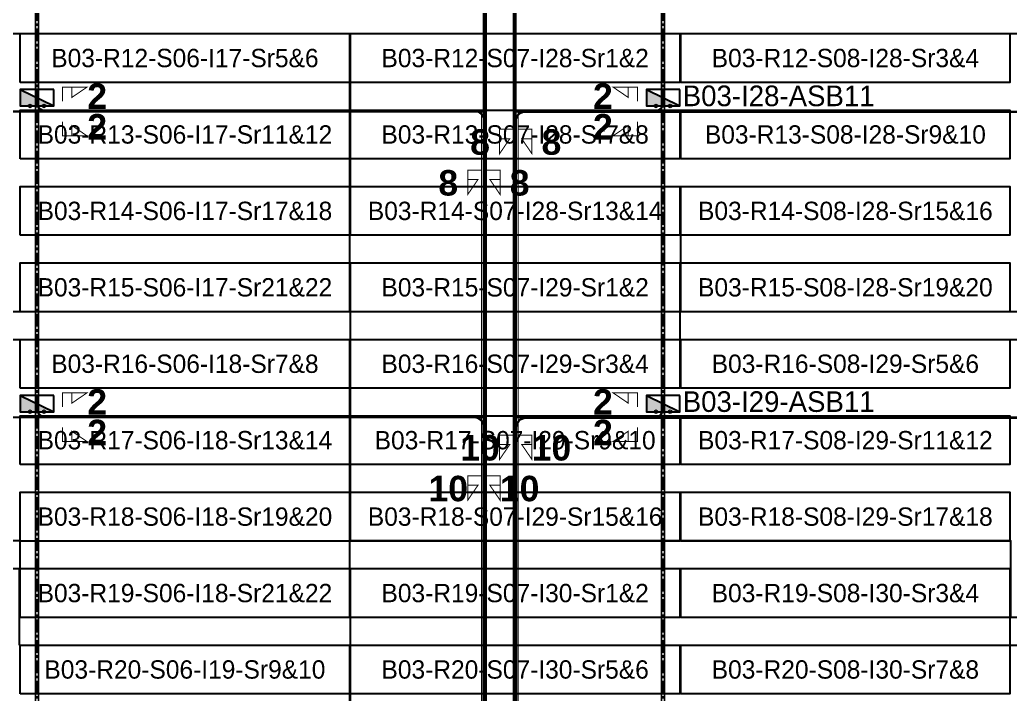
# Model space of a CAD drawing. Header units: metres. Extents: x 530404 to 530792, y 2675352 to 2675672.
# Drawn here: x 530565.4 to 530662.6, y 2675524.3 to 2675590.4 of the extents above; entities that cross this region are included whole.
import ezdxf
from ezdxf.enums import TextEntityAlignment as Align

# ---------------------------------------------------------------- set-up
doc = ezdxf.new("R2010")
doc.units = ezdxf.units.M
doc.linetypes.add('CENTER', pattern=[2, 1.25, -0.25, 0.25, -0.25])
for name, color, linetype in [('DC Trench BL-03', 40, 'Continuous'), ('E-Inverter Grouping', 2, 'Continuous'), ('Inverter Block-03', 7, 'Continuous'), ('LT Cable(AG) INV to LT Panel BL-03', 2, 'Continuous'), ('Messenger Wire Block-03 (Master Path)', 30, 'Continuous'), ('Messenger Wire Block-03 (MW Path)', 191, 'Continuous'), ('MMS Table Block-03', 8, 'Continuous'), ('Plan Line - DC BL-03', 40, 'Continuous'), ('Section Marking BL-03', 2, 'Continuous')]:
    doc.layers.add(name, color=color, linetype=linetype)
doc.layers.add('PILE', color=1, linetype='Continuous', lineweight=15)
doc.styles.add('BoldTextStyle', font='arialbd.ttf')
doc.styles.get("Standard").update_dxf_attribs({"font": 'Adani Regular.ttf'})

# ---------------------------------------------------------------- blocks, each defined once
blk = doc.blocks.new('MMS Table (32.292 x 4.788)')
at = {"color": 0}
blk.add_lwpolyline([(0, -0.002), (0, 4.786), (32.292, 4.786), (32.292, -0.002)], close=True, dxfattribs=at)
at = {"color": 7}
blk.add_attdef('ID1', text='', height=1.8, dxfattribs=at).set_placement((16.146, 2.392), align=Align.MIDDLE_CENTER)
blk = doc.blocks.new('Inverter Block')
h = blk.add_hatch(color=0)
h.dxf.hatch_style = 1
h.paths.add_polyline_path([(-1.456, 2.269), (-1.456, 0.846), (1.456, 0.846)])
at = {"color": 0}
blk.add_lwpolyline([(1.456, 2.269), (-1.456, 2.269), (-1.456, 0.846), (1.456, 0.846)], close=True, dxfattribs=at)
blk.add_lwpolyline([(-1.456, 2.269), (1.456, 0.846)], dxfattribs=at)
at = {"layer": 'PILE'}
for centre in [(-0.613, 0.846), (0.613, 0.846)]:
    blk.add_circle(centre, 0.156, dxfattribs=at)
at = {"color": 7}
blk.add_attdef('ID', (-1.456, 3.006), '', height=1.8, dxfattribs=at)

msp = doc.modelspace()

# ---------------------------------------------------------------- linework, layer by layer
at = {"layer": 'DC Trench BL-03', "color": 40, "const_width": 0.15}
for points in [[(530567.279, 2675671.575), (530566.979, 2675671.575), (530566.979, 2675509.291), (530567.279, 2675509.291)], [(530628.686, 2675671.575), (530628.386, 2675671.575), (530628.386, 2675509.291), (530628.686, 2675509.291)]]:
    msp.add_lwpolyline(points, close=True, dxfattribs=at)
at = {"layer": 'E-Inverter Grouping'}
for points in [[(530597.783, 2675561.791), (530533.099, 2675561.791), (530533.099, 2675569.291), (530500.707, 2675569.291), (530500.707, 2675589.075), (530597.783, 2675589.075)], [(530694.959, 2675561.791), (530630.275, 2675561.791), (530630.275, 2675569.291), (530597.883, 2675569.291), (530597.883, 2675589.075), (530694.959, 2675589.075)], [(530597.783, 2675531.791), (530565.491, 2675531.791), (530565.491, 2675539.291), (530500.707, 2675539.291), (530500.707, 2675566.575), (530532.999, 2675566.575), (530532.999, 2675559.075), (530597.783, 2675559.075)], [(530694.959, 2675531.791), (530662.667, 2675531.791), (530662.667, 2675539.291), (530597.883, 2675539.291), (530597.883, 2675566.575), (530630.175, 2675566.575), (530630.175, 2675559.075), (530694.959, 2675559.075)], [(530565.391, 2675529.075), (530597.783, 2675529.075), (530597.783, 2675509.291), (530500.707, 2675509.291), (530500.707, 2675536.575), (530565.391, 2675536.575)], [(530662.567, 2675529.075), (530694.959, 2675529.075), (530694.959, 2675509.291), (530597.883, 2675509.291), (530597.883, 2675536.575), (530662.567, 2675536.575)]]:
    msp.add_lwpolyline(points, close=True, dxfattribs=at)
at = {"layer": 'LT Cable(AG) INV to LT Panel BL-03'}
for points in [[(530620.932, 2675494.287), (530620.19, 2675494.287, -0.179723), (530619.603, 2675494.506), (530618.26, 2675495.662, 0.103275), (530617.9, 2675495.738), (530612.192, 2675495.738, -0.414214), (530611.292, 2675496.638), (530611.292, 2675507.856, 0.040635), (530611.28, 2675508.002), (530611.141, 2675508.849, -0.040635), (530611.129, 2675508.995), (530611.129, 2675663.2, 0.414214), (530610.229, 2675664.1), (530470.854, 2675664.1, -0.414214), (530469.954, 2675665), (530469.954, 2675665.19)], [(530620.932, 2675494.312), (530620.198, 2675494.312, -0.179546), (530619.61, 2675494.53), (530618.266, 2675495.687, 0.103275), (530617.906, 2675495.763), (530612.217, 2675495.763, -0.414214), (530611.317, 2675496.663), (530611.317, 2675507.858, 0.040635), (530611.305, 2675508.004), (530611.166, 2675508.851, -0.040635), (530611.154, 2675508.997), (530611.154, 2675663.225, 0.414214), (530610.254, 2675664.125), (530568.03, 2675664.125, -0.414214), (530567.13, 2675665.025), (530567.13, 2675665.19)], [(530620.732, 2675494.229), (530621.245, 2675495.58, 0.090974), (530621.304, 2675495.9), (530621.304, 2675498.767, 0.214019), (530621.002, 2675499.44), (530614.288, 2675505.417, -0.214019), (530613.987, 2675506.09), (530613.987, 2675507.891, 0.011918), (530613.986, 2675507.934), (530613.94, 2675508.883, -0.011918), (530613.939, 2675508.926), (530613.939, 2675663.187, -0.414214), (530614.839, 2675664.087), (530627.637, 2675664.087, 0.414214), (530628.537, 2675664.987), (530628.537, 2675665.19)], [(530620.756, 2675494.22), (530621.27, 2675495.576, 0.090974), (530621.329, 2675495.895), (530621.329, 2675498.779, 0.214019), (530621.027, 2675499.451), (530614.313, 2675505.429, -0.214019), (530614.012, 2675506.101), (530614.012, 2675507.892, 0.011918), (530614.011, 2675507.935), (530613.965, 2675508.884, -0.011918), (530613.964, 2675508.927), (530613.964, 2675663.162, -0.414214), (530614.864, 2675664.062), (530724.813, 2675664.062, 0.414214), (530725.713, 2675664.962), (530725.713, 2675665.19)], [(530622.923, 2675494.237), (530620.176, 2675494.237, -0.180079), (530619.588, 2675494.456), (530618.25, 2675495.612, 0.103275), (530617.89, 2675495.688), (530612.142, 2675495.688, -0.414214), (530611.242, 2675496.588), (530611.242, 2675507.852, 0.040635), (530611.23, 2675507.998), (530611.091, 2675508.845, -0.040635), (530611.079, 2675508.991), (530611.079, 2675633.15, 0.414214), (530610.179, 2675634.05), (530470.854, 2675634.05, -0.414214), (530469.954, 2675634.95), (530469.954, 2675635.19)], [(530622.923, 2675494.262), (530620.183, 2675494.262, -0.1799), (530619.595, 2675494.481), (530618.255, 2675495.637, 0.103275), (530617.895, 2675495.713), (530612.167, 2675495.713, -0.414214), (530611.267, 2675496.613), (530611.267, 2675507.854, 0.040635), (530611.255, 2675508), (530611.116, 2675508.847, -0.040635), (530611.104, 2675508.993), (530611.104, 2675633.175, 0.414214), (530610.204, 2675634.075), (530568.03, 2675634.075, -0.414214), (530567.13, 2675634.975), (530567.13, 2675635.19)], [(530622.923, 2675494.187), (530620.162, 2675494.187, -0.180438), (530619.573, 2675494.407), (530618.24, 2675495.562, 0.103275), (530617.879, 2675495.638), (530612.092, 2675495.638, -0.414214), (530611.192, 2675496.538), (530611.192, 2675507.848, 0.040635), (530611.18, 2675507.994), (530611.041, 2675508.841, -0.040635), (530611.029, 2675508.987), (530611.029, 2675603.1, 0.414214), (530610.129, 2675604), (530470.854, 2675604, -0.414214), (530469.954, 2675604.9), (530469.954, 2675605.19)], [(530622.923, 2675494.212), (530620.169, 2675494.212, -0.180258), (530619.58, 2675494.432), (530618.245, 2675495.587, 0.103275), (530617.885, 2675495.663), (530612.117, 2675495.663, -0.414214), (530611.217, 2675496.563), (530611.217, 2675507.85, 0.040635), (530611.205, 2675507.996), (530611.066, 2675508.843, -0.040635), (530611.054, 2675508.989), (530611.054, 2675603.125, 0.414214), (530610.154, 2675604.025), (530568.03, 2675604.025, -0.414214), (530567.13, 2675604.925), (530567.13, 2675605.19)], [(530625.08, 2675494.137), (530620.148, 2675494.137, -0.180801), (530619.557, 2675494.358), (530618.229, 2675495.512, 0.103275), (530617.869, 2675495.588), (530612.042, 2675495.588, -0.414214), (530611.142, 2675496.488), (530611.142, 2675507.844, 0.040635), (530611.13, 2675507.99), (530610.991, 2675508.837, -0.040635), (530610.979, 2675508.983), (530610.979, 2675580.55, 0.414214), (530610.079, 2675581.45), (530470.854, 2675581.45, -0.414214), (530469.954, 2675582.35), (530469.954, 2675582.69)], [(530625.08, 2675494.162), (530620.155, 2675494.162, -0.180619), (530619.565, 2675494.383), (530618.234, 2675495.537, 0.103275), (530617.874, 2675495.613), (530612.067, 2675495.613, -0.414214), (530611.167, 2675496.513), (530611.167, 2675507.846, 0.040635), (530611.155, 2675507.992), (530611.016, 2675508.839, -0.040635), (530611.004, 2675508.985), (530611.004, 2675580.575, 0.414214), (530610.104, 2675581.475), (530568.03, 2675581.475, -0.414214), (530567.13, 2675582.375), (530567.13, 2675582.69)], [(530625.08, 2675494.087), (530620.134, 2675494.087, -0.181167), (530619.542, 2675494.309), (530618.219, 2675495.462, 0.103275), (530617.859, 2675495.538), (530611.992, 2675495.538, -0.414214), (530611.092, 2675496.438), (530611.092, 2675507.84, 0.040635), (530611.08, 2675507.985), (530610.941, 2675508.833, -0.040635), (530610.929, 2675508.979), (530610.929, 2675550.5, 0.414214), (530610.029, 2675551.4), (530470.854, 2675551.4, -0.414214), (530469.954, 2675552.3), (530469.954, 2675552.69)], [(530625.08, 2675494.112), (530620.141, 2675494.112, -0.180983), (530619.55, 2675494.333), (530618.224, 2675495.487, 0.103275), (530617.864, 2675495.563), (530612.017, 2675495.563, -0.414214), (530611.117, 2675496.463), (530611.117, 2675507.842, 0.040635), (530611.105, 2675507.987), (530610.966, 2675508.835, -0.040635), (530610.954, 2675508.981), (530610.954, 2675550.525, 0.414214), (530610.054, 2675551.425), (530568.03, 2675551.425, -0.414214), (530567.13, 2675552.325), (530567.13, 2675552.69)]]:
    msp.add_lwpolyline(points, format="xyb", dxfattribs=at)
at = {"layer": 'LT Cable(AG) INV to LT Panel BL-03', "color": 5}
for points in [[(530621.954, 2675494.708, -0.317911), (530621.354, 2675495.557), (530621.354, 2675498.79, 0.214019), (530621.052, 2675499.462), (530614.338, 2675505.44, -0.214019), (530614.037, 2675506.112), (530614.037, 2675507.892, 0.011918), (530614.036, 2675507.935), (530613.99, 2675508.884, -0.011918), (530613.989, 2675508.927), (530613.989, 2675633.137, -0.414214), (530614.889, 2675634.037), (530627.637, 2675634.037, 0.414214), (530628.537, 2675634.937), (530628.537, 2675635.19)], [(530621.954, 2675494.743, -0.309777), (530621.379, 2675495.582), (530621.379, 2675498.801, 0.214019), (530621.077, 2675499.473), (530614.363, 2675505.451, -0.214019), (530614.062, 2675506.123), (530614.062, 2675507.893, 0.011918), (530614.061, 2675507.936), (530614.015, 2675508.885, -0.011918), (530614.014, 2675508.928), (530614.014, 2675633.112, -0.414214), (530614.914, 2675634.012), (530724.813, 2675634.012, 0.414214), (530725.713, 2675634.912), (530725.713, 2675635.19)], [(530621.954, 2675494.778, -0.301586), (530621.404, 2675495.607), (530621.404, 2675498.812, 0.214019), (530621.102, 2675499.484), (530614.388, 2675505.462, -0.214019), (530614.087, 2675506.135), (530614.087, 2675507.894, 0.011918), (530614.086, 2675507.936), (530614.04, 2675508.886, -0.011918), (530614.039, 2675508.929), (530614.039, 2675603.087, -0.414214), (530614.939, 2675603.987), (530627.637, 2675603.987, 0.414214), (530628.537, 2675604.887), (530628.537, 2675605.19)], [(530621.954, 2675494.814, -0.293328), (530621.429, 2675495.632), (530621.429, 2675498.823, 0.214019), (530621.127, 2675499.496), (530614.413, 2675505.474, -0.214019), (530614.112, 2675506.146), (530614.112, 2675507.894, 0.011918), (530614.111, 2675507.937), (530614.065, 2675508.886, -0.011918), (530614.064, 2675508.929), (530614.064, 2675603.062, -0.414214), (530614.964, 2675603.962), (530724.813, 2675603.962, 0.414214), (530725.713, 2675604.862), (530725.713, 2675605.19)], [(530624.023, 2675494.757), (530622.354, 2675494.757, -0.414214), (530621.454, 2675495.657), (530621.454, 2675498.835, 0.214019), (530621.152, 2675499.507), (530614.438, 2675505.485, -0.214019), (530614.137, 2675506.157), (530614.137, 2675507.895, 0.011918), (530614.136, 2675507.938), (530614.09, 2675508.887, -0.011918), (530614.089, 2675508.93), (530614.089, 2675580.537, -0.414214), (530614.989, 2675581.437), (530627.637, 2675581.437, 0.414214), (530628.537, 2675582.337), (530628.537, 2675582.69)], [(530624.023, 2675494.782), (530622.379, 2675494.782, -0.414214), (530621.479, 2675495.682), (530621.479, 2675498.846, 0.214019), (530621.177, 2675499.518), (530614.463, 2675505.496, -0.214019), (530614.162, 2675506.168), (530614.162, 2675507.895, 0.011918), (530614.161, 2675507.938), (530614.115, 2675508.887, -0.011918), (530614.114, 2675508.93), (530614.114, 2675580.512, -0.414214), (530615.014, 2675581.412), (530724.813, 2675581.412, 0.414214), (530725.713, 2675582.312), (530725.713, 2675582.69)], [(530624.023, 2675494.807), (530622.404, 2675494.807, -0.414214), (530621.504, 2675495.707), (530621.504, 2675498.857, 0.214019), (530621.202, 2675499.529), (530614.488, 2675505.507, -0.214019), (530614.187, 2675506.179), (530614.187, 2675507.896, 0.011918), (530614.186, 2675507.939), (530614.14, 2675508.888, -0.011918), (530614.139, 2675508.931), (530614.139, 2675550.487, -0.414214), (530615.039, 2675551.387), (530627.637, 2675551.387, 0.414214), (530628.537, 2675552.287), (530628.537, 2675552.69)], [(530624.023, 2675494.832), (530622.429, 2675494.832, -0.414214), (530621.529, 2675495.732), (530621.529, 2675498.868, 0.214019), (530621.227, 2675499.541), (530614.513, 2675505.518, -0.214019), (530614.212, 2675506.191), (530614.212, 2675507.897, 0.011918), (530614.211, 2675507.939), (530614.165, 2675508.889, -0.011918), (530614.164, 2675508.932), (530614.164, 2675550.462, -0.414214), (530615.064, 2675551.362), (530724.813, 2675551.362, 0.414214), (530725.713, 2675552.262), (530725.713, 2675552.69)]]:
    msp.add_lwpolyline(points, format="xyb", dxfattribs=at)
at = {"layer": 'Messenger Wire Block-03 (Master Path)'}
for points in [[(530610.967, 2675508.908), (530610.967, 2675663.939)], [(530614.089, 2675508.908), (530614.089, 2675663.937)], [(530468.315, 2675581.437), (530610.967, 2675581.437)], [(530614.089, 2675581.437), (530727.351, 2675581.437)], [(530468.315, 2675551.437), (530610.967, 2675551.437)], [(530614.089, 2675551.437), (530727.351, 2675551.437)]]:
    msp.add_lwpolyline(points, dxfattribs=at)
at = {"layer": 'Messenger Wire Block-03 (MW Path)', "const_width": 0.1}
for points in [[(530611.217, 2675508.908), (530611.217, 2675663.939)], [(530613.839, 2675508.908), (530613.839, 2675663.937)], [(530468.315, 2675581.437), (530610.967, 2675581.437)], [(530610.717, 2675508.908), (530610.717, 2675581.437)], [(530614.089, 2675581.437), (530727.351, 2675581.437)], [(530614.339, 2675508.908), (530614.339, 2675581.437)], [(530468.315, 2675551.437), (530610.967, 2675551.437)], [(530614.089, 2675551.437), (530727.351, 2675551.437)]]:
    msp.add_lwpolyline(points, dxfattribs=at)
at = {"layer": 'Plan Line - DC BL-03', "color": 6, "linetype": 'CENTER'}
for points in [[(530567.13, 2675671.575), (530567.13, 2675509.291)], [(530628.537, 2675671.575), (530628.537, 2675509.291)]]:
    msp.add_lwpolyline(points, dxfattribs=at)
at = {"layer": 'Section Marking BL-03', "color": 94, "lineweight": 35, "true_color": 0x00a500, "const_width": 0.1}
for points in [[(530569.63, 2675582.437), (530569.63, 2675583.827), (530572.03, 2675583.827), (530570.55, 2675582.817), (530570.55, 2675583.827)], [(530626.037, 2675582.437), (530626.037, 2675583.827), (530623.637, 2675583.827), (530625.117, 2675582.817), (530625.117, 2675583.827)], [(530569.63, 2675580.437), (530569.63, 2675579.047), (530572.03, 2675579.047), (530570.55, 2675580.057), (530570.55, 2675579.047)], [(530626.037, 2675580.437), (530626.037, 2675579.047), (530623.637, 2675579.047), (530625.117, 2675580.057), (530625.117, 2675579.047)], [(530613.889, 2675579.687), (530612.499, 2675579.687), (530612.499, 2675577.287), (530613.509, 2675578.767), (530612.499, 2675578.767)], [(530614.289, 2675579.687), (530615.679, 2675579.687), (530615.679, 2675577.287), (530614.669, 2675578.767), (530615.679, 2675578.767)], [(530610.767, 2675575.687), (530609.377, 2675575.687), (530609.377, 2675573.287), (530610.387, 2675574.767), (530609.377, 2675574.767)], [(530611.167, 2675575.687), (530612.557, 2675575.687), (530612.557, 2675573.287), (530611.547, 2675574.767), (530612.557, 2675574.767)], [(530569.63, 2675552.437), (530569.63, 2675553.827), (530572.03, 2675553.827), (530570.55, 2675552.817), (530570.55, 2675553.827)], [(530626.037, 2675552.437), (530626.037, 2675553.827), (530623.637, 2675553.827), (530625.117, 2675552.817), (530625.117, 2675553.827)], [(530569.63, 2675550.437), (530569.63, 2675549.047), (530572.03, 2675549.047), (530570.55, 2675550.057), (530570.55, 2675549.047)], [(530626.037, 2675550.437), (530626.037, 2675549.047), (530623.637, 2675549.047), (530625.117, 2675550.057), (530625.117, 2675549.047)], [(530613.889, 2675549.687), (530612.499, 2675549.687), (530612.499, 2675547.287), (530613.509, 2675548.767), (530612.499, 2675548.767)], [(530614.289, 2675549.687), (530615.679, 2675549.687), (530615.679, 2675547.287), (530614.669, 2675548.767), (530615.679, 2675548.767)], [(530610.767, 2675545.687), (530609.377, 2675545.687), (530609.377, 2675543.287), (530610.387, 2675544.767), (530609.377, 2675544.767)], [(530611.167, 2675545.687), (530612.557, 2675545.687), (530612.557, 2675543.287), (530611.547, 2675544.767), (530612.557, 2675544.767)]]:
    msp.add_lwpolyline(points, dxfattribs=at)

# ---------------------------------------------------------------- block references
at = {"layer": 'Inverter Block-03'}
ref = msp.add_blockref('Inverter Block', (530567.13, 2675581.025), dxfattribs=dict(at, xscale=1.124999999976148, yscale=1.124999999976148, zscale=1.124999999976148))
ref.add_attrib('ID', 'B03-I17-ASB07', (530543.538, 2675581.941), dxfattribs={"layer": '0', "color": 7, "height": 2.025})
ref = msp.add_blockref('Inverter Block', (530628.537, 2675581.025), dxfattribs=dict(at, xscale=1.124999999976148, yscale=1.124999999976148, zscale=1.124999999976148))
ref.add_attrib('ID', 'B03-I28-ASB11', (530630.468, 2675581.957), dxfattribs={"layer": '0', "color": 7, "height": 2.025})
ref = msp.add_blockref('Inverter Block', (530567.13, 2675551.025), dxfattribs=dict(at, xscale=1.124999999976148, yscale=1.124999999976148, zscale=1.124999999976148))
ref.add_attrib('ID', 'B03-I18-ASB07', (530543.538, 2675551.941), dxfattribs={"layer": '0', "color": 7, "height": 2.025})
ref = msp.add_blockref('Inverter Block', (530628.537, 2675551.025), dxfattribs=dict(at, xscale=1.124999999976148, yscale=1.124999999976148, zscale=1.124999999976148))
ref.add_attrib('ID', 'B03-I29-ASB11', (530630.468, 2675551.957), dxfattribs={"layer": '0', "color": 7, "height": 2.025})
at = {"layer": 'MMS Table Block-03'}
for p, values in [((530565.491, 2675584.291), {'ID1': 'B03-R12-S06-I17-Sr5&6'}), ((530597.883, 2675584.291), {'ID1': 'B03-R12-S07-I28-Sr1&2'}), ((530630.275, 2675584.291), {'ID1': 'B03-R12-S08-I28-Sr3&4'}), ((530565.491, 2675576.791), {'ID1': 'B03-R13-S06-I17-Sr11&12'}), ((530597.883, 2675576.791), {'ID1': 'B03-R13-S07-I28-Sr7&8'}), ((530630.275, 2675576.791), {'ID1': 'B03-R13-S08-I28-Sr9&10'}), ((530565.491, 2675569.291), {'ID1': 'B03-R14-S06-I17-Sr17&18'}), ((530597.883, 2675569.291), {'ID1': 'B03-R14-S07-I28-Sr13&14'}), ((530630.275, 2675569.291), {'ID1': 'B03-R14-S08-I28-Sr15&16'}), ((530565.491, 2675561.791), {'ID1': 'B03-R15-S06-I17-Sr21&22'}), ((530597.883, 2675561.791), {'ID1': 'B03-R15-S07-I29-Sr1&2'}), ((530630.275, 2675561.791), {'ID1': 'B03-R15-S08-I28-Sr19&20'}), ((530565.491, 2675554.291), {'ID1': 'B03-R16-S06-I18-Sr7&8'}), ((530597.883, 2675554.291), {'ID1': 'B03-R16-S07-I29-Sr3&4'}), ((530630.275, 2675554.291), {'ID1': 'B03-R16-S08-I29-Sr5&6'}), ((530565.491, 2675546.791), {'ID1': 'B03-R17-S06-I18-Sr13&14'}), ((530597.883, 2675546.791), {'ID1': 'B03-R17-S07-I29-Sr9&10'}), ((530630.275, 2675546.791), {'ID1': 'B03-R17-S08-I29-Sr11&12'}), ((530565.491, 2675539.291), {'ID1': 'B03-R18-S06-I18-Sr19&20'}), ((530597.883, 2675539.291), {'ID1': 'B03-R18-S07-I29-Sr15&16'}), ((530630.275, 2675539.291), {'ID1': 'B03-R18-S08-I29-Sr17&18'}), ((530565.491, 2675531.791), {'ID1': 'B03-R19-S06-I18-Sr21&22'}), ((530597.883, 2675531.791), {'ID1': 'B03-R19-S07-I30-Sr1&2'}), ((530630.275, 2675531.791), {'ID1': 'B03-R19-S08-I30-Sr3&4'}), ((530565.491, 2675524.291), {'ID1': 'B03-R20-S06-I19-Sr9&10'}), ((530597.883, 2675524.291), {'ID1': 'B03-R20-S07-I30-Sr5&6'}), ((530630.275, 2675524.291), {'ID1': 'B03-R20-S08-I30-Sr7&8'})]:
    msp.add_blockref('MMS Table (32.292 x 4.788)', p, dxfattribs=at).add_auto_attribs(values)

# ---------------------------------------------------------------- texts
at = {"layer": 'Section Marking BL-03', "color": 94, "true_color": 0x00a500, "style": 'BoldTextStyle'}
for s, p in [('2', (530573.03, 2675582.937)), ('2', (530622.637, 2675582.937)), ('2', (530573.03, 2675579.937)), ('2', (530622.637, 2675579.937)), ('8', (530610.589, 2675578.437)), ('8', (530617.589, 2675578.437)), ('8', (530607.467, 2675574.437)), ('8', (530614.467, 2675574.437)), ('2', (530573.03, 2675552.937)), ('2', (530622.637, 2675552.937)), ('2', (530573.03, 2675549.937)), ('2', (530622.637, 2675549.937)), ('10', (530610.589, 2675548.437)), ('10', (530617.589, 2675548.437)), ('10', (530607.467, 2675544.437)), ('10', (530614.467, 2675544.437))]:
    msp.add_text(s, height=2.5, dxfattribs=at).set_placement(p, align=Align.MIDDLE_CENTER)

doc.saveas('drawing.dxf')
